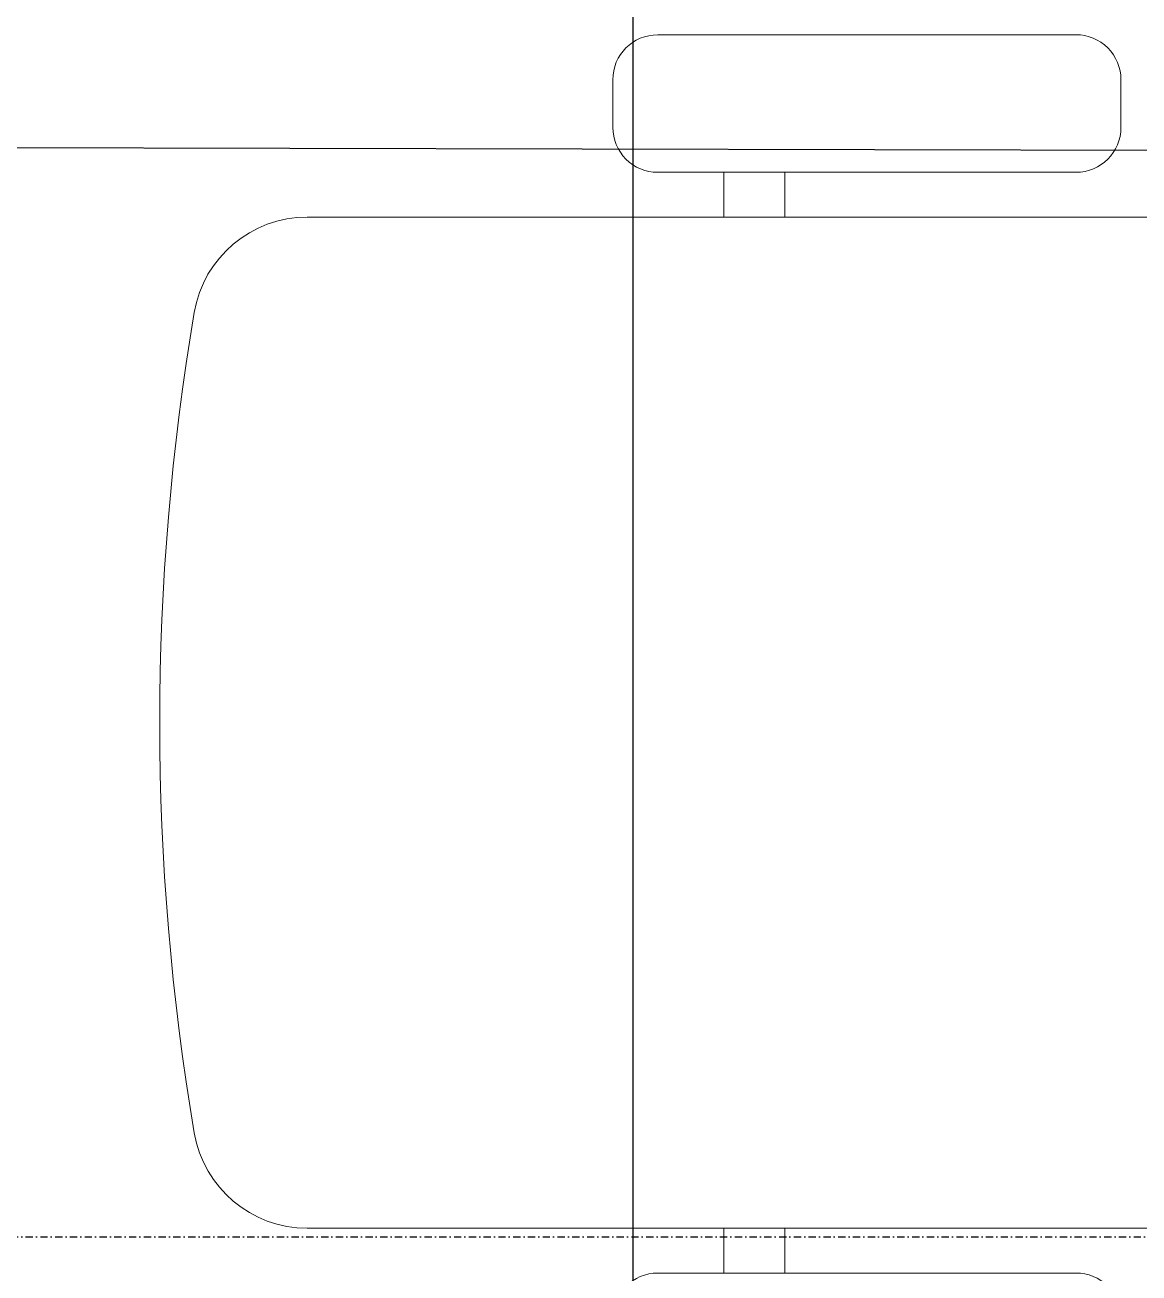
# Model space of a CAD drawing. Extents: x -560814 to 57327, y -29287 to 19916.
# Drawn here: x 32210 to 32697, y -12128 to -11583 of the extents above; entities that cross this region are included whole.
import ezdxf

# ---------------------------------------------------------------- set-up
doc = ezdxf.new("R2010")
doc.units = 0
doc.header["$LTSCALE"] = 0.25
doc.linetypes.add('DASHDOT', pattern=[25.4, 12.7, -6.35, 0, -6.35])
doc.layers.add('01-First Floor$0$FALSE CEILING', color=251, linetype='Continuous')
for name, color, linetype, lineweight in [('01-First Floor$0$LOADING', 253, 'Continuous', 5), ('01-First Floor$0$NEW Wall', 166, 'Continuous', 5), ('E-LITE-CLNG-CNDT', 6, 'DASHDOT', 35), ('T-DATA-CLNG-COND', 51, 'DASHDOT', 25)]:
    doc.layers.add(name, color=color, linetype=linetype, lineweight=lineweight)

# ---------------------------------------------------------------- blocks, each defined once
blk = doc.blocks.new('*X518')
at = {"color": 0}
for p, q in [((5, 3), (5, 3)), ((5, 3), (5, 3)), ((5, 3), (5, 3)), ((5, 3), (5, 3)), ((5, 3), (5, 3)), ((5, 3), (5, 3)), ((5, 3), (5, 3)), ((5, 3), (5, 3)), ((5, 3), (5, 3)), ((5, 3), (5, 3)), ((5, 3), (5, 3)), ((5, 3), (5, 3)), ((5, 3), (5, 3)), ((5, 3), (5, 3)), ((5, 3), (5, 3)), ((5, 3), (5, 3)), ((5, 3), (5, 3)), ((5, 3), (5, 3)), ((5, 3), (5, 3)), ((5, 3), (5, 3)), ((5, 3), (5, 3)), ((5, 3), (5, 3)), ((5, 3), (5, 3)), ((5, 3), (5, 3)), ((5, 3), (5, 3)), ((5, 3), (5, 3)), ((5, 3), (5, 3)), ((5, 3), (5, 3)), ((5, 3), (5, 3)), ((5, 3), (5, 3)), ((5, 3), (5, 3)), ((5, 3), (5, 3)), ((5, 3), (5, 3)), ((5, 3), (5, 3)), ((5, 3), (5, 3)), ((5, 3), (5, 3)), ((5, 3), (5, 3)), ((5, 3), (5, 3)), ((5, 3), (5, 3)), ((5, 3), (5, 3)), ((5, 3), (5, 3)), ((5, 3), (5, 3)), ((5, 3), (5, 3)), ((5, 3), (5, 3)), ((5, 3), (5, 3)), ((5, 3), (5, 3)), ((5, 3), (5, 3)), ((5, 3), (5, 3)), ((5, 3), (5, 3)), ((5, 3), (5, 3)), ((5, 3), (5, 3)), ((5, 3), (5, 3)), ((5, 3), (5, 3)), ((5, 3), (5, 3)), ((5, 3), (5, 3)), ((5, 3), (5, 3)), ((5, 3), (5, 3)), ((5, 3), (5, 3)), ((5, 3), (5, 3)), ((5, 3), (5, 3)), ((5, 3), (5, 3)), ((5, 3), (5, 3)), ((5, 3), (5, 3)), ((5, 3), (5, 3)), ((5, 3), (5, 3)), ((5, 3), (5, 3)), ((6, 3), (5, 3)), ((5, 3), (5, 3)), ((6, 3), (5, 3)), ((5, 3), (5, 3)), ((6, 3), (5, 3)), ((5, 3), (5, 3)), ((6, 3), (5, 3)), ((5, 3), (5, 3)), ((5, 3), (5, 3)), ((5, 3), (5, 3)), ((5, 3), (5, 3)), ((5, 3), (5, 3)), ((5, 3), (5, 3)), ((5, 3), (5, 3)), ((5, 3), (5, 3)), ((5, 3), (5, 3)), ((5, 3), (5, 3)), ((5, 3), (5, 3)), ((5, 3), (5, 3)), ((5, 3), (5, 3)), ((5, 3), (5, 3)), ((5, 3), (5, 3)), ((5, 3), (5, 3)), ((5, 3), (5, 3)), ((5, 3), (5, 3)), ((5, 3), (5, 3)), ((5, 3), (5, 3)), ((5, 3), (5, 3)), ((5, 3), (5, 3)), ((5, 3), (5, 3)), ((6, 3), (6, 3)), ((6, 3), (6, 3)), ((6, 3), (6, 3)), ((6, 3), (6, 3)), ((6, 3), (6, 3)), ((6, 3), (6, 3)), ((6, 3), (6, 3)), ((6, 3), (6, 3)), ((6, 3), (6, 3)), ((6, 3), (6, 3)), ((6, 3), (6, 3)), ((6, 3), (6, 3)), ((6, 3), (6, 3)), ((6, 3), (6, 3)), ((6, 3), (6, 3)), ((6, 3), (6, 3)), ((6, 3), (6, 3)), ((6, 3), (6, 3)), ((6, 3), (6, 3)), ((6, 3), (6, 3)), ((6, 3), (6, 3)), ((6, 3), (6, 3)), ((6, 3), (6, 3)), ((6, 3), (6, 3)), ((6, 3), (6, 3)), ((6, 3), (6, 3)), ((6, 3), (6, 3)), ((6, 3), (6, 3)), ((6, 3), (6, 3)), ((6, 3), (6, 3)), ((6, 3), (6, 3)), ((6, 3), (6, 3)), ((6, 3), (6, 3)), ((6, 3), (6, 3)), ((6, 3), (6, 3)), ((6, 3), (6, 3)), ((6, 3), (6, 3)), ((6, 3), (6, 3)), ((6, 3), (6, 3)), ((6, 3), (6, 3)), ((6, 3), (6, 3)), ((6, 3), (6, 3)), ((6, 3), (6, 3)), ((6, 3), (6, 3)), ((6, 3), (6, 3)), ((6, 3), (6, 3)), ((6, 3), (6, 3)), ((6, 3), (6, 3)), ((6, 3), (6, 3)), ((6, 3), (6, 3)), ((6, 3), (6, 3)), ((6, 3), (6, 3)), ((6, 3), (6, 3)), ((6, 3), (6, 3)), ((6, 3), (6, 3)), ((6, 3), (6, 3)), ((6, 3), (6, 3)), ((6, 3), (6, 3)), ((6, 3), (6, 3)), ((6, 3), (6, 3)), ((6, 3), (6, 3)), ((6, 3), (6, 3)), ((6, 3), (6, 3)), ((6, 3), (6, 3)), ((6, 3), (6, 3)), ((6, 3), (6, 3)), ((6, 3), (6, 3)), ((6, 3), (6, 3)), ((6, 3), (6, 3)), ((6, 3), (6, 3)), ((6, 3), (6, 3)), ((6, 3), (6, 3)), ((6, 3), (6, 3)), ((6, 3), (6, 3)), ((6, 3), (6, 3)), ((6, 3), (6, 3)), ((6, 3), (6, 3)), ((6, 3), (6, 3)), ((6, 3), (6, 3)), ((6, 3), (6, 3)), ((6, 3), (6, 3)), ((6, 3), (6, 3)), ((6, 3), (6, 3)), ((6, 3), (6, 3)), ((6, 3), (6, 3)), ((6, 3), (6, 3)), ((6, 3), (6, 3)), ((6, 3), (6, 3)), ((6, 3), (6, 3)), ((6, 3), (6, 3)), ((6, 3), (6, 3)), ((6, 3), (6, 3)), ((6, 3), (6, 3)), ((6, 3), (6, 3)), ((6, 3), (6, 3)), ((6, 3), (6, 3)), ((6, 3), (6, 3)), ((6, 3), (6, 3)), ((6, 3), (6, 3)), ((6, 3), (6, 3)), ((6, 3), (6, 3)), ((6, 3), (6, 3)), ((6, 3), (6, 3)), ((6, 3), (6, 3)), ((6, 3), (6, 3)), ((6, 3), (6, 3)), ((6, 3), (6, 3)), ((6, 3), (6, 3)), ((6, 3), (6, 3)), ((6, 3), (6, 3)), ((6, 3), (6, 3)), ((6, 3), (6, 3)), ((6, 3), (6, 3)), ((6, 3), (6, 3)), ((6, 3), (6, 3)), ((6, 3), (6, 3)), ((6, 3), (6, 3)), ((6, 3), (6, 3)), ((6, 3), (6, 3)), ((6, 3), (6, 3)), ((6, 3), (6, 3)), ((6, 3), (6, 3)), ((6, 3), (6, 3)), ((6, 3), (6, 3)), ((6, 3), (6, 3)), ((6, 3), (6, 3)), ((6, 3), (6, 3)), ((6, 3), (6, 3)), ((6, 3), (6, 3)), ((6, 3), (6, 3)), ((6, 3), (6, 3)), ((6, 3), (6, 3)), ((6, 3), (6, 3)), ((6, 3), (6, 3)), ((6, 3), (6, 3)), ((6, 3), (6, 3)), ((6, 3), (6, 3)), ((6, 3), (6, 3)), ((6, 3), (6, 3)), ((6, 3), (6, 3)), ((6, 3), (6, 3)), ((6, 3), (6, 3)), ((6, 3), (6, 3)), ((6, 3), (6, 3)), ((6, 3), (6, 3)), ((6, 3), (6, 3)), ((6, 3), (6, 3)), ((6, 3), (6, 3)), ((6, 3), (6, 3)), ((6, 3), (6, 3)), ((6, 3), (6, 3)), ((6, 3), (6, 3)), ((6, 3), (6, 3)), ((6, 3), (6, 3)), ((6, 3), (6, 3)), ((6, 3), (6, 3)), ((6, 3), (6, 3)), ((6, 3), (6, 3)), ((6, 3), (6, 3)), ((6, 3), (6, 3)), ((6, 3), (6, 3)), ((6, 3), (6, 3)), ((6, 3), (6, 3)), ((6, 3), (6, 3)), ((6, 3), (6, 3)), ((6, 3), (6, 3)), ((6, 3), (6, 3)), ((6, 3), (6, 3)), ((6, 3), (6, 3)), ((6, 3), (6, 3)), ((6, 3), (6, 3)), ((6, 3), (6, 3)), ((6, 3), (6, 3)), ((6, 3), (6, 3)), ((6, 3), (6, 3)), ((6, 3), (6, 3)), ((6, 3), (6, 3)), ((6, 3), (6, 3)), ((6, 3), (6, 3)), ((6, 3), (6, 3)), ((6, 3), (6, 3)), ((6, 3), (6, 3)), ((6, 3), (6, 3)), ((6, 3), (6, 3)), ((6, 3), (6, 3)), ((6, 3), (6, 3)), ((6, 3), (6, 3)), ((6, 3), (6, 3)), ((6, 3), (6, 3)), ((6, 3), (6, 3)), ((6, 3), (6, 3)), ((6, 3), (6, 3)), ((6, 3), (6, 3)), ((6, 3), (6, 3)), ((6, 3), (6, 3)), ((6, 3), (6, 3)), ((6, 3), (6, 3)), ((6, 3), (6, 3)), ((6, 3), (6, 3)), ((6, 3), (6, 3)), ((6, 3), (6, 3)), ((6, 3), (6, 3)), ((6, 3), (6, 3)), ((6, 3), (6, 3)), ((6, 3), (5, 3)), ((6, 3), (5, 3)), ((6, 3), (5, 3)), ((6, 3), (5, 3)), ((6, 3), (5, 3)), ((6, 3), (6, 3)), ((6, 3), (6, 3)), ((6, 3), (6, 3)), ((6, 3), (6, 3)), ((6, 3), (6, 3)), ((6, 3), (6, 3)), ((6, 3), (6, 3)), ((6, 3), (6, 3)), ((6, 3), (6, 3)), ((6, 3), (6, 3)), ((6, 3), (6, 3)), ((6, 3), (6, 3)), ((6, 3), (6, 3)), ((6, 3), (6, 3)), ((6, 3), (6, 3)), ((6, 3), (6, 3)), ((6, 3), (6, 3)), ((6, 3), (6, 3)), ((6, 3), (6, 3)), ((6, 3), (6, 3)), ((6, 3), (6, 3)), ((6, 3), (6, 3)), ((6, 3), (6, 3)), ((6, 3), (6, 3)), ((6, 3), (6, 3)), ((6, 3), (6, 3)), ((6, 3), (6, 3)), ((6, 3), (6, 3)), ((6, 3), (6, 3)), ((6, 3), (6, 3)), ((6, 3), (6, 3)), ((6, 3), (6, 3)), ((6, 3), (6, 3)), ((6, 3), (6, 3)), ((6, 3), (6, 3)), ((6, 3), (6, 3)), ((6, 3), (6, 3)), ((6, 3), (6, 3)), ((6, 3), (6, 3)), ((6, 3), (6, 3)), ((6, 3), (6, 3)), ((6, 3), (6, 3)), ((6, 3), (6, 3)), ((6, 3), (6, 3)), ((6, 3), (6, 3)), ((6, 3), (6, 3)), ((6, 3), (6, 3)), ((6, 3), (6, 3)), ((6, 3), (6, 3)), ((6, 3), (6, 3)), ((6, 3), (6, 3)), ((6, 3), (6, 3)), ((6, 3), (6, 3)), ((6, 3), (6, 3)), ((6, 3), (6, 3)), ((6, 3), (6, 3)), ((6, 3), (6, 3)), ((6, 3), (6, 3)), ((6, 3), (6, 3)), ((6, 3), (6, 3)), ((6, 3), (6, 3)), ((6, 3), (6, 3)), ((6, 3), (6, 3)), ((6, 3), (6, 3)), ((6, 3), (6, 3)), ((6, 3), (6, 3)), ((6, 3), (6, 3)), ((6, 3), (6, 3)), ((6, 3), (6, 3)), ((6, 3), (6, 3)), ((6, 3), (6, 3)), ((6, 3), (6, 3)), ((6, 3), (6, 3)), ((6, 3), (6, 3)), ((6, 3), (6, 3)), ((6, 3), (6, 3)), ((6, 3), (6, 3)), ((6, 3), (6, 3)), ((6, 3), (6, 3)), ((6, 3), (6, 3)), ((6, 3), (6, 3)), ((6, 3), (6, 3)), ((6, 3), (6, 3)), ((6, 3), (6, 3)), ((6, 3), (6, 3)), ((6, 3), (6, 3)), ((6, 3), (6, 3)), ((6, 3), (6, 3)), ((6, 3), (6, 3)), ((6, 3), (6, 3)), ((6, 3), (6, 3)), ((6, 3), (6, 3)), ((6, 3), (6, 3)), ((6, 3), (6, 3)), ((6, 3), (6, 3)), ((6, 3), (6, 3)), ((6, 3), (6, 3)), ((6, 3), (6, 3)), ((6, 3), (6, 3)), ((6, 3), (6, 3)), ((6, 3), (6, 3)), ((6, 3), (6, 3)), ((6, 3), (6, 3)), ((6, 3), (6, 3)), ((6, 3), (6, 3)), ((6, 3), (6, 3)), ((6, 3), (6, 3)), ((6, 3), (6, 3)), ((6, 3), (6, 3)), ((6, 3), (6, 3)), ((6, 3), (6, 3)), ((6, 3), (6, 3)), ((6, 3), (6, 3)), ((6, 3), (6, 3)), ((6, 3), (6, 3)), ((6, 3), (6, 3)), ((6, 3), (6, 3)), ((6, 3), (6, 3)), ((6, 3), (6, 3)), ((6, 3), (6, 3)), ((6, 3), (6, 3)), ((6, 3), (6, 3)), ((6, 3), (6, 3)), ((6, 3), (6, 3)), ((6, 3), (6, 3)), ((6, 3), (6, 3)), ((6, 3), (6, 3)), ((6, 3), (6, 3)), ((6, 3), (6, 3)), ((6, 3), (6, 3)), ((6, 3), (6, 3)), ((6, 3), (6, 3)), ((6, 3), (6, 3)), ((6, 3), (6, 3)), ((6, 3), (6, 3)), ((6, 3), (6, 3)), ((6, 3), (6, 3)), ((6, 3), (6, 3)), ((6, 3), (6, 3)), ((6, 3), (6, 3)), ((6, 3), (6, 3)), ((6, 3), (6, 3)), ((6, 3), (6, 3)), ((6, 3), (6, 3)), ((6, 3), (6, 3)), ((6, 3), (6, 3)), ((6, 3), (6, 3)), ((6, 3), (6, 3)), ((6, 3), (6, 3)), ((6, 3), (6, 3)), ((6, 3), (6, 3)), ((6, 3), (6, 3)), ((6, 3), (6, 3)), ((6, 3), (6, 3)), ((6, 3), (6, 3)), ((6, 3), (6, 3)), ((6, 3), (6, 3)), ((6, 3), (6, 3)), ((6, 3), (6, 3)), ((6, 3), (6, 3)), ((6, 3), (6, 3)), ((6, 3), (6, 3)), ((6, 3), (6, 3)), ((6, 3), (6, 3)), ((6, 3), (6, 3)), ((6, 3), (6, 3)), ((6, 3), (6, 3)), ((6, 3), (6, 3)), ((6, 3), (6, 3)), ((6, 3), (6, 3)), ((6, 3), (6, 3)), ((6, 3), (6, 3)), ((6, 3), (6, 3)), ((6, 3), (6, 3)), ((6, 3), (6, 3)), ((6, 3), (6, 3)), ((6, 3), (6, 3)), ((6, 3), (6, 3)), ((6, 3), (6, 3)), ((6, 3), (6, 3)), ((6, 3), (6, 3)), ((6, 3), (6, 3)), ((6, 3), (6, 3)), ((6, 3), (6, 3)), ((6, 3), (6, 3)), ((6, 3), (6, 3)), ((6, 3), (6, 3)), ((6, 3), (6, 3)), ((6, 3), (6, 3)), ((6, 3), (6, 3)), ((6, 3), (6, 3)), ((6, 3), (6, 3)), ((6, 3), (6, 3)), ((6, 3), (6, 3)), ((6, 3), (6, 3)), ((6, 3), (6, 3)), ((6, 3), (6, 3)), ((6, 3), (6, 3)), ((6, 3), (6, 3)), ((6, 3), (6, 3)), ((6, 3), (6, 3)), ((6, 3), (6, 3)), ((6, 3), (6, 3)), ((6, 3), (6, 3)), ((6, 3), (6, 3)), ((6, 3), (6, 3)), ((6, 3), (6, 3)), ((6, 3), (6, 3)), ((6, 3), (6, 3)), ((6, 3), (6, 3)), ((6, 3), (6, 3)), ((6, 3), (6, 3)), ((6, 3), (6, 3)), ((6, 3), (6, 3)), ((6, 3), (6, 3)), ((6, 3), (6, 3)), ((6, 3), (6, 3)), ((6, 3), (6, 3)), ((6, 3), (6, 3)), ((6, 3), (6, 3)), ((6, 3), (6, 3)), ((6, 3), (6, 3)), ((6, 3), (6, 3)), ((6, 3), (6, 3)), ((6, 3), (6, 3)), ((6, 3), (6, 3)), ((6, 3), (6, 3)), ((6, 3), (6, 3)), ((6, 3), (6, 3)), ((6, 3), (6, 3)), ((6, 3), (6, 3)), ((6, 3), (6, 3)), ((6, 3), (6, 3)), ((6, 3), (6, 3)), ((6, 3), (6, 3)), ((6, 3), (6, 3)), ((6, 3), (6, 3)), ((6, 3), (6, 3)), ((6, 3), (6, 3)), ((6, 3), (6, 3)), ((6, 3), (6, 3)), ((6, 3), (6, 3)), ((6, 3), (6, 3)), ((6, 3), (6, 3)), ((6, 3), (6, 3)), ((6, 3), (6, 3)), ((6, 3), (6, 3)), ((6, 3), (6, 3)), ((6, 3), (6, 3)), ((6, 3), (6, 3)), ((6, 3), (6, 3)), ((6, 3), (6, 3)), ((6, 3), (6, 3)), ((6, 3), (6, 3)), ((6, 3), (6, 3)), ((6, 3), (6, 3)), ((6, 3), (6, 3)), ((6, 3), (6, 3)), ((6, 3), (6, 3)), ((6, 3), (6, 3)), ((6, 3), (6, 3)), ((6, 3), (6, 3)), ((6, 3), (6, 3)), ((6, 3), (6, 3)), ((6, 3), (6, 3)), ((6, 3), (6, 3)), ((6, 3), (6, 3)), ((6, 3), (6, 3)), ((6, 3), (6, 3)), ((6, 3), (6, 3)), ((6, 3), (6, 3)), ((6, 3), (6, 3)), ((6, 3), (6, 3)), ((6, 3), (6, 3)), ((6, 3), (6, 3)), ((6, 3), (6, 3)), ((6, 3), (6, 3)), ((6, 3), (6, 3)), ((6, 3), (6, 3)), ((6, 3), (6, 3)), ((6, 3), (6, 3)), ((6, 3), (6, 3)), ((6, 3), (6, 3)), ((6, 3), (6, 3)), ((6, 3), (6, 3)), ((6, 3), (6, 3)), ((6, 3), (6, 3)), ((6, 3), (6, 3)), ((6, 3), (6, 3)), ((6, 3), (6, 3)), ((6, 3), (6, 3)), ((6, 3), (6, 3)), ((6, 3), (6, 3)), ((6, 3), (6, 3)), ((6, 3), (6, 3)), ((6, 3), (6, 3)), ((6, 3), (6, 3)), ((6, 3), (6, 3)), ((6, 3), (6, 3)), ((6, 3), (6, 3)), ((6, 3), (6, 3)), ((6, 3), (6, 3)), ((6, 3), (6, 3)), ((6, 3), (6, 3)), ((6, 3), (6, 3)), ((6, 3), (6, 3)), ((6, 3), (6, 3)), ((6, 3), (6, 3)), ((6, 3), (6, 3)), ((6, 3), (6, 3)), ((6, 3), (6, 3)), ((6, 3), (6, 3)), ((6, 3), (6, 3)), ((6, 3), (6, 3)), ((6, 3), (6, 3)), ((6, 3), (6, 3)), ((6, 3), (6, 3))]:
    blk.add_line(p, q, dxfattribs=at)
blk = doc.blocks.new('*X519')
at = {"color": 0}
for p, q in [((13, 1), (13, 1)), ((13, 1), (13, 1)), ((13, 1), (13, 1)), ((13, 1), (13, 1)), ((13, 1), (13, 1)), ((13, 1), (13, 1)), ((13, 1), (13, 1)), ((13, 1), (13, 1)), ((13, 1), (13, 1)), ((13, 1), (13, 1)), ((13, 1), (13, 1)), ((13, 1), (13, 1)), ((13, 1), (13, 1)), ((13, 1), (13, 1)), ((13, 1), (13, 1)), ((13, 1), (14, 1)), ((13, 1), (14, 1)), ((13, 1), (14, 1)), ((13, 1), (13, 1)), ((13, 1), (13, 1)), ((13, 1), (13, 1)), ((13, 1), (13, 1)), ((13, 1), (13, 1)), ((13, 1), (13, 1)), ((13, 1), (13, 1)), ((13, 1), (13, 1)), ((13, 1), (13, 1)), ((13, 1), (13, 1)), ((13, 1), (13, 1)), ((13, 1), (13, 1)), ((13, 1), (13, 1)), ((13, 1), (13, 1)), ((13, 1), (13, 1)), ((13, 1), (13, 1)), ((13, 1), (13, 1)), ((13, 1), (13, 1)), ((13, 1), (13, 1)), ((13, 1), (13, 1)), ((13, 1), (13, 1)), ((13, 1), (13, 1)), ((13, 1), (13, 1)), ((13, 1), (13, 1)), ((13, 1), (13, 1)), ((13, 1), (13, 1)), ((13, 1), (13, 1)), ((13, 1), (13, 1)), ((13, 1), (13, 1)), ((13, 1), (13, 1)), ((13, 1), (13, 1)), ((13, 1), (13, 1)), ((13, 1), (13, 1)), ((13, 1), (13, 1)), ((13, 1), (13, 1)), ((13, 1), (13, 1)), ((13, 1), (13, 1)), ((13, 1), (13, 1)), ((13, 1), (13, 1)), ((13, 1), (13, 1)), ((13, 1), (13, 1)), ((13, 1), (13, 1)), ((13, 1), (13, 1)), ((13, 1), (13, 1)), ((13, 1), (13, 1)), ((13, 1), (13, 1)), ((13, 1), (13, 1)), ((13, 1), (13, 1)), ((13, 1), (13, 1)), ((13, 1), (13, 1)), ((13, 1), (13, 1)), ((13, 1), (13, 1)), ((13, 1), (13, 1)), ((13, 1), (13, 1)), ((13, 1), (13, 1)), ((13, 1), (13, 1)), ((13, 1), (13, 1)), ((13, 1), (13, 1)), ((13, 1), (13, 1)), ((13, 1), (13, 1)), ((13, 1), (13, 1)), ((13, 1), (13, 1)), ((13, 1), (13, 1)), ((13, 1), (13, 1)), ((13, 1), (13, 1)), ((13, 1), (13, 1)), ((13, 1), (13, 1)), ((13, 1), (13, 1)), ((13, 1), (13, 1)), ((13, 1), (13, 1)), ((13, 1), (13, 1)), ((13, 1), (13, 1)), ((13, 1), (13, 1)), ((13, 1), (13, 1)), ((13, 1), (13, 1)), ((13, 1), (13, 1)), ((13, 1), (13, 1)), ((13, 1), (13, 1)), ((13, 1), (13, 1)), ((13, 1), (13, 1)), ((13, 1), (13, 1)), ((13, 1), (13, 1)), ((13, 1), (13, 1)), ((13, 1), (13, 1)), ((13, 1), (13, 1)), ((13, 1), (13, 1)), ((13, 1), (13, 1)), ((13, 1), (13, 1)), ((13, 1), (13, 1)), ((13, 1), (13, 1)), ((13, 1), (13, 1)), ((13, 1), (13, 1)), ((13, 1), (13, 1)), ((13, 1), (13, 1)), ((13, 1), (13, 1)), ((13, 1), (13, 1)), ((13, 1), (13, 1)), ((13, 1), (13, 1)), ((13, 1), (13, 1)), ((13, 1), (13, 1)), ((13, 1), (13, 1)), ((13, 1), (13, 1)), ((13, 1), (13, 1)), ((13, 1), (13, 1)), ((13, 1), (13, 1)), ((13, 1), (14, 1)), ((13, 0), (13, 0)), ((13, 0), (13, 0)), ((13, 0), (13, 0)), ((13, 0), (13, 0)), ((13, 0), (13, 0)), ((13, 0), (13, 0)), ((13, 0), (13, 0)), ((13, 0), (13, 0)), ((13, 0), (13, 0)), ((13, 0), (13, 0)), ((13, 0), (13, 0)), ((13, 0), (13, 0)), ((13, 0), (13, 0)), ((13, 0), (13, 0)), ((13, 0), (13, 0)), ((13, 0), (13, 0)), ((13, 0), (13, 0)), ((13, 0), (13, 0)), ((13, 0), (13, 0)), ((13, 0), (13, 0)), ((13, 0), (13, 0)), ((13, 0), (13, 0)), ((13, 0), (13, 0)), ((13, 0), (13, 0)), ((13, 0), (13, 0)), ((13, 0), (13, 0)), ((13, 0), (13, 0)), ((13, 0), (13, 0)), ((13, 0), (13, 0)), ((13, 0), (13, 0)), ((13, 0), (13, 0)), ((13, 0), (13, 0)), ((13, 0), (13, 0)), ((13, 0), (13, 0)), ((13, 0), (13, 0)), ((13, 0), (13, 0)), ((13, 0), (13, 0)), ((13, 0), (13, 0)), ((13, 0), (13, 0)), ((13, 0), (13, 0)), ((13, 0), (13, 0)), ((13, 0), (13, 0)), ((13, 0), (13, 0)), ((13, 0), (13, 0)), ((13, 0), (13, 0)), ((13, 0), (13, 0)), ((13, 0), (13, 0)), ((13, 0), (13, 0)), ((13, 0), (14, 0)), ((13, 0), (14, 0)), ((13, 0), (13, 0)), ((13, 0), (14, 0)), ((14, 1), (14, 1)), ((14, 1), (14, 1)), ((14, 1), (14, 1)), ((14, 1), (14, 1)), ((14, 1), (14, 1)), ((14, 1), (14, 1)), ((14, 1), (14, 1)), ((14, 1), (14, 1)), ((14, 1), (14, 1)), ((14, 1), (14, 1)), ((14, 1), (14, 1)), ((14, 1), (14, 1)), ((14, 1), (14, 1)), ((14, 1), (14, 1)), ((14, 1), (14, 1)), ((14, 1), (14, 1)), ((14, 1), (14, 1)), ((14, 1), (14, 1)), ((14, 1), (14, 1)), ((14, 1), (14, 1)), ((14, 1), (14, 1)), ((14, 1), (14, 1)), ((14, 1), (14, 1)), ((14, 1), (14, 1)), ((14, 1), (14, 1)), ((14, 1), (14, 1)), ((14, 1), (14, 1)), ((14, 1), (14, 1)), ((14, 1), (14, 1)), ((14, 1), (14, 1)), ((14, 1), (14, 1)), ((14, 1), (14, 1)), ((14, 1), (14, 1)), ((14, 1), (14, 1)), ((14, 1), (14, 1)), ((14, 1), (14, 1)), ((14, 1), (14, 1)), ((14, 1), (14, 1)), ((14, 1), (14, 1)), ((14, 1), (14, 1)), ((14, 1), (14, 1)), ((14, 1), (14, 1)), ((14, 1), (14, 1)), ((14, 1), (14, 1)), ((14, 1), (14, 1)), ((14, 1), (14, 1)), ((14, 1), (14, 1)), ((14, 1), (14, 1)), ((14, 1), (14, 1)), ((14, 1), (14, 1)), ((14, 1), (14, 1)), ((14, 1), (14, 1)), ((14, 1), (14, 1)), ((14, 1), (14, 1)), ((14, 1), (14, 1)), ((14, 1), (14, 1)), ((14, 1), (14, 1)), ((14, 1), (14, 1)), ((14, 1), (14, 1)), ((14, 1), (14, 1)), ((14, 1), (14, 1)), ((14, 1), (14, 1)), ((14, 1), (14, 1)), ((14, 1), (14, 1)), ((14, 1), (14, 1)), ((14, 1), (14, 1)), ((14, 1), (14, 1)), ((14, 1), (14, 1)), ((14, 1), (14, 1)), ((14, 1), (14, 1)), ((14, 1), (14, 1)), ((14, 1), (14, 1)), ((14, 1), (14, 1)), ((14, 1), (14, 1)), ((14, 1), (14, 1)), ((14, 1), (14, 1)), ((14, 1), (14, 1)), ((14, 1), (14, 1)), ((14, 1), (14, 1)), ((14, 1), (14, 1)), ((14, 1), (14, 1)), ((14, 1), (14, 1)), ((14, 1), (14, 1)), ((14, 1), (14, 1)), ((14, 1), (14, 1)), ((14, 1), (14, 1)), ((14, 1), (14, 1)), ((14, 1), (14, 1)), ((14, 1), (14, 1)), ((14, 1), (14, 1)), ((14, 1), (14, 1)), ((14, 1), (14, 1)), ((14, 1), (14, 1)), ((14, 1), (14, 1)), ((14, 0), (14, 0)), ((14, 0), (14, 0)), ((14, 0), (14, 0)), ((14, 0), (14, 0)), ((14, 0), (14, 0)), ((14, 0), (14, 0)), ((14, 0), (14, 0)), ((14, 0), (14, 0)), ((14, 0), (14, 0)), ((14, 0), (14, 0)), ((14, 0), (14, 0)), ((14, 0), (14, 0)), ((14, 0), (14, 0)), ((14, 0), (14, 0)), ((14, 0), (14, 0)), ((14, 0), (14, 0)), ((14, 0), (14, 0)), ((14, 0), (14, 0)), ((14, 0), (14, 0)), ((14, 0), (14, 0)), ((14, 0), (14, 0)), ((14, 0), (14, 0)), ((14, 0), (14, 0)), ((14, 0), (14, 0)), ((14, 0), (14, 0)), ((14, 0), (14, 0)), ((14, 0), (14, 0)), ((14, 0), (14, 0)), ((14, 0), (14, 0)), ((14, 0), (14, 0)), ((14, 0), (14, 0)), ((14, 0), (14, 0)), ((14, 0), (14, 0)), ((14, 0), (14, 0)), ((14, 0), (14, 0)), ((14, 0), (14, 0)), ((14, 0), (14, 0)), ((14, 0), (14, 0)), ((14, 0), (14, 0)), ((14, 0), (14, 0)), ((14, 0), (14, 0)), ((14, 0), (14, 0)), ((14, 0), (14, 0)), ((14, 0), (14, 0)), ((14, 0), (14, 0)), ((14, 0), (14, 0)), ((14, 0), (14, 0)), ((14, 0), (14, 0)), ((13, 0), (13, 0)), ((13, 0), (14, 0)), ((13, 0), (13, 0)), ((13, 0), (14, 0)), ((13, 0), (13, 0)), ((13, 0), (14, 0)), ((13, 0), (13, 0)), ((13, 0), (13, 0)), ((13, 0), (13, 0)), ((13, 0), (13, 0)), ((13, 0), (14, 0)), ((13, 0), (13, 0)), ((13, 0), (14, 0)), ((13, 0), (13, 0)), ((13, 0), (14, 0)), ((13, 0), (13, 0)), ((13, 0), (14, 0)), ((13, 0), (13, 0)), ((13, 0), (14, 0)), ((13, 0), (13, 0)), ((13, 0), (14, 0)), ((13, 0), (13, 0)), ((13, 0), (14, 0)), ((13, 0), (13, 0)), ((13, 0), (13, 0)), ((13, 0), (13, 0)), ((13, 0), (14, 0)), ((13, 0), (13, 0)), ((13, 0), (14, 0)), ((13, 0), (13, 0)), ((13, 0), (14, 0)), ((13, 0), (13, 0)), ((13, 0), (14, 0)), ((13, 0), (13, 0)), ((13, 0), (13, 0)), ((13, 0), (13, 0)), ((13, 0), (13, 0)), ((13, 0), (13, 0)), ((13, 0), (13, 0)), ((13, 0), (13, 0)), ((13, 0), (13, 0)), ((13, 0), (13, 0)), ((13, 0), (13, 0)), ((13, 0), (13, 0)), ((13, 0), (13, 0)), ((13, 0), (13, 0)), ((13, 0), (13, 0)), ((13, 0), (13, 0)), ((13, 0), (13, 0)), ((13, 0), (13, 0)), ((13, 0), (13, 0)), ((13, 0), (13, 0)), ((13, 0), (13, 0)), ((13, 0), (13, 0)), ((13, 0), (13, 0)), ((13, 0), (13, 0)), ((13, 0), (13, 0)), ((13, 0), (13, 0)), ((13, 0), (13, 0)), ((13, 0), (13, 0)), ((13, 0), (13, 0)), ((13, 0), (13, 0)), ((13, 0), (13, 0)), ((13, 0), (13, 0)), ((13, -1), (13, -1)), ((13, -1), (13, -1)), ((13, -1), (13, -1)), ((13, -1), (13, -1)), ((13, -1), (13, -1)), ((13, -1), (14, -1)), ((13, -1), (13, -1)), ((14, 0), (14, 0)), ((14, 0), (14, 0)), ((14, 0), (14, 0)), ((14, 0), (14, 0)), ((14, 0), (14, 0)), ((14, 0), (14, 0)), ((14, 0), (14, 0)), ((14, 0), (14, 0)), ((14, 0), (14, 0)), ((14, 0), (14, 0)), ((14, 0), (14, 0)), ((14, 0), (14, 0)), ((14, 0), (14, 0)), ((14, 0), (14, 0)), ((14, 0), (14, 0)), ((13, 0), (14, 0)), ((14, 0), (14, 0)), ((14, 0), (14, 0)), ((14, 0), (14, 0)), ((14, 0), (14, 0)), ((14, 0), (14, 0)), ((14, 0), (14, 0)), ((14, 0), (14, 0)), ((14, 0), (14, 0)), ((14, 0), (14, 0)), ((14, 0), (14, 0)), ((14, 0), (14, 0)), ((14, 0), (14, 0)), ((14, 0), (14, 0)), ((14, 0), (14, 0)), ((14, 0), (14, 0)), ((14, 0), (14, 0)), ((14, 0), (14, 0)), ((14, 0), (14, 0)), ((14, 0), (14, 0)), ((14, 0), (14, 0)), ((14, 0), (14, 0)), ((14, 0), (14, 0)), ((14, 0), (14, 0)), ((14, 0), (14, 0)), ((14, 0), (14, 0)), ((14, 0), (14, 0)), ((14, 0), (14, 0)), ((14, 0), (14, 0)), ((14, 0), (14, 0)), ((14, 0), (14, 0)), ((14, 0), (14, 0)), ((14, 0), (14, 0)), ((14, 0), (14, 0)), ((14, 0), (14, 0)), ((14, -1), (14, -1)), ((14, -1), (14, -1)), ((14, -1), (14, -1)), ((14, -1), (14, -1)), ((14, -1), (14, -1))]:
    blk.add_line(p, q, dxfattribs=at)
blk = doc.blocks.new('01-First Floor$0$GF21018-P')
at = {"color": 0}
for p, q in [((-0.2207, 0.47563), (-0.2207, 0.0675)), ((0.22049, 0.47563), (0.22049, 0.0675)), ((-0.2806, 0.34221), (-0.25983, 0.34221)), ((-0.30021, 0.32259), (-0.30021, 0.14)), ((-0.24021, 0.32259), (-0.24021, 0.14)), ((0.24001, 0.32259), (0.24001, 0.14)), ((-0.24021, 0.29372), (-0.2207, 0.29372)), ((0.22049, 0.29372), (0.24001, 0.29372)), ((-0.24021, 0.26708), (-0.2207, 0.26708)), ((0.22049, 0.26708), (0.24001, 0.26708)), ((-0.2806, 0.12039), (-0.25983, 0.12039))]:
    blk.add_line(p, q, dxfattribs=at)
for points in [[(0.24001, 0.29372), (0.24001, 0.29372), (0.24001, 0.29372), (0.24001, 0.29372), (0.24001, 0.29372), (0.24001, 0.29372), (0.24001, 0.29372), (0.24001, 0.29372), (0.24001, 0.29372), (0.24001, 0.29372), (0.24001, 0.29372), (0.24001, 0.29372), (0.24001, 0.29372), (0.24001, 0.29372), (0.24001, 0.29372), (0.24001, 0.29372), (0.24001, 0.29372), (0.24001, 0.29372), (0.24001, 0.29372), (0.24001, 0.29372), (0.24001, 0.29372), (0.24001, 0.29372), (0.24001, 0.29372), (0.24001, 0.29372), (0.24001, 0.29372), (0.24001, 0.29372), (0.24001, 0.29372), (0.24001, 0.29372), (0.24001, 0.29372), (0.24001, 0.29372), (0.24001, 0.29372), (0.24001, 0.29372), (0.24001, 0.29372), (0.24001, 0.29372), (0.24001, 0.29372), (0.24001, 0.29372), (0.24001, 0.29372), (0.24001, 0.29372), (0.24001, 0.29372), (0.24001, 0.29372), (0.24001, 0.29372), (0.24001, 0.29372), (0.24001, 0.29372), (0.24001, 0.29372), (0.24001, 0.29372), (0.24001, 0.29372), (0.24001, 0.29372), (0.24001, 0.29372), (0.24001, 0.29372), (0.24001, 0.29372), (0.24001, 0.29372), (0.24001, 0.29372), (0.24001, 0.29372), (0.24001, 0.29372), (0.24001, 0.29372), (0.24001, 0.29372), (0.24001, 0.29372), (0.24001, 0.29372), (0.24001, 0.29372), (0.24001, 0.29372), (0.24001, 0.29372), (0.24001, 0.29372), (0.24001, 0.29372), (0.24001, 0.29372), (0.24001, 0.29372), (0.24001, 0.29372), (0.24001, 0.29372), (0.24001, 0.29372), (0.24001, 0.29372), (0.24001, 0.29372), (0.24001, 0.29372), (0.24001, 0.29372), (0.24001, 0.29372), (0.24001, 0.29372), (0.24001, 0.29372), (0.24001, 0.29372), (0.24001, 0.29372), (0.24001, 0.29372), (0.24001, 0.29372), (0.24001, 0.29372), (0.24001, 0.29372), (0.24001, 0.29372), (0.24001, 0.29372), (0.24001, 0.29372), (0.24001, 0.29372), (0.24001, 0.29372), (0.24001, 0.29372), (0.24001, 0.29372), (0.24001, 0.29372), (0.24001, 0.29372), (0.24001, 0.29372), (0.24001, 0.29372), (0.24001, 0.29372), (0.24001, 0.29372), (0.24001, 0.29372), (0.24001, 0.29372), (0.24001, 0.29372), (0.24001, 0.29372), (0.24001, 0.29372), (0.24001, 0.29372), (0.24001, 0.29372), (0.24001, 0.29372), (0.24001, 0.29372), (0.24001, 0.29372), (0.24001, 0.29372), (0.24001, 0.29372), (0.24001, 0.29372), (0.24001, 0.29372), (0.24001, 0.29372), (0.24001, 0.29372), (0.24001, 0.29372), (0.24001, 0.29372), (0.24001, 0.29372), (0.24001, 0.29372), (0.24001, 0.29372), (0.24001, 0.29372), (0.24001, 0.29372), (0.24001, 0.29372), (0.24001, 0.29372), (0.24001, 0.29372), (0.24001, 0.29372), (0.24001, 0.29372), (0.24001, 0.29372), (0.24001, 0.29372), (0.24001, 0.29372), (0.24001, 0.29372), (0.24001, 0.29372), (0.24001, 0.29372), (0.24001, 0.29372), (0.24001, 0.29372), (0.24001, 0.29372), (0.24001, 0.29372), (0.24001, 0.29372), (0.24001, 0.29372), (0.24001, 0.29372), (0.24001, 0.29372), (0.24001, 0.29372), (0.24001, 0.29372), (0.24001, 0.29372), (0.24001, 0.29372), (0.24001, 0.29372), (0.24001, 0.29372), (0.24001, 0.29372), (0.24001, 0.29372), (0.24001, 0.29372), (0.24001, 0.29372), (0.24001, 0.29372), (0.24001, 0.29372), (0.24001, 0.29372), (0.24001, 0.29372), (0.24001, 0.29372), (0.24001, 0.29372), (0.24001, 0.29372), (0.24001, 0.29372), (0.24001, 0.29372), (0.24001, 0.29372), (0.24001, 0.29372), (0.24001, 0.29372), (0.24001, 0.29372), (0.24001, 0.29372), (0.24001, 0.29372), (0.24001, 0.29372), (0.24001, 0.29372), (0.24001, 0.29372), (0.24001, 0.29372), (0.24001, 0.29372), (0.24001, 0.29372), (0.24001, 0.29372), (0.24001, 0.29372), (0.24001, 0.29372), (0.24001, 0.29372), (0.24001, 0.29372), (0.24001, 0.29372), (0.24001, 0.29372), (0.24001, 0.29372), (0.24001, 0.29372), (0.24001, 0.29372), (0.24001, 0.29372), (0.24001, 0.29372), (0.24001, 0.29372), (0.24001, 0.29372), (0.24001, 0.29372), (0.24001, 0.29372), (0.24001, 0.29372), (0.24001, 0.29372), (0.24001, 0.29372), (0.24001, 0.29372), (0.24001, 0.29372), (0.24001, 0.29372), (0.24001, 0.29372), (0.24001, 0.29372), (0.24001, 0.29372), (0.24001, 0.29372), (0.24001, 0.29372), (0.24001, 0.29372), (0.24001, 0.29372), (0.24001, 0.29372), (0.24001, 0.29372), (0.24001, 0.29372), (0.24001, 0.29372), (0.24001, 0.29372), (0.24001, 0.29372), (0.24001, 0.29372), (0.24001, 0.29372), (0.24001, 0.29372), (0.24001, 0.29372), (0.24001, 0.29372), (0.24001, 0.29372), (0.24001, 0.29372), (0.24001, 0.29372), (0.24001, 0.29372), (0.24001, 0.29372), (0.24001, 0.29372), (0.24001, 0.29372), (0.24001, 0.29372), (0.24001, 0.29372), (0.24001, 0.29372), (0.24001, 0.29372), (0.24001, 0.29372), (0.24001, 0.29372), (0.24001, 0.29372), (0.24001, 0.29372), (0.24001, 0.29372), (0.24001, 0.29372), (0.24001, 0.29372), (0.24001, 0.29372), (0.24001, 0.29372), (0.24001, 0.29372), (0.24001, 0.29372), (0.24001, 0.29372), (0.24001, 0.29372), (0.24001, 0.29372), (0.24001, 0.29372), (0.24001, 0.29372), (0.24001, 0.29372), (0.24001, 0.29372), (0.24001, 0.29372), (0.24001, 0.29372), (0.24001, 0.29372), (0.24001, 0.29372), (0.24001, 0.29372), (0.24001, 0.29372), (0.24001, 0.29372), (0.24001, 0.29372), (0.24001, 0.29372), (0.24001, 0.29372), (0.24001, 0.29372), (0.24001, 0.29372), (0.24001, 0.29372), (0.24001, 0.29372), (0.24001, 0.29372), (0.24001, 0.29372), (0.24001, 0.29372), (0.24001, 0.29372), (0.24001, 0.29372), (0.24001, 0.29372), (0.24001, 0.29372), (0.24001, 0.29372), (0.24001, 0.29372), (0.24001, 0.29372), (0.24001, 0.29372), (0.24001, 0.29372), (0.24001, 0.29372), (0.24001, 0.29372), (0.24001, 0.29372), (0.24001, 0.29372), (0.24001, 0.29372), (0.24001, 0.29372), (0.24001, 0.29372), (0.24001, 0.29372), (0.24001, 0.29372), (0.24001, 0.29372), (0.24001, 0.29372), (0.24001, 0.29372), (0.24001, 0.29372), (0.24001, 0.29372), (0.24001, 0.29372)], [(0.24001, 0.29372), (0.24001, 0.29372), (0.24001, 0.29372), (0.24001, 0.29372), (0.24001, 0.29372), (0.24001, 0.29372), (0.24001, 0.29372), (0.24001, 0.29372), (0.24001, 0.29372), (0.24001, 0.29372), (0.24001, 0.29372), (0.24001, 0.29372), (0.24001, 0.29372), (0.24001, 0.29372), (0.24001, 0.29372), (0.24001, 0.29372), (0.24001, 0.29372), (0.24001, 0.29372), (0.24001, 0.29372), (0.24001, 0.29372), (0.24001, 0.29372), (0.24001, 0.29372), (0.24001, 0.29372), (0.24001, 0.29372), (0.24001, 0.29372), (0.24001, 0.29372), (0.24001, 0.29372), (0.24001, 0.29372), (0.24001, 0.29372), (0.24001, 0.29372), (0.24001, 0.29372), (0.24001, 0.29372), (0.24001, 0.29372), (0.24001, 0.29372), (0.24001, 0.29372), (0.24001, 0.29372), (0.24001, 0.29372), (0.24001, 0.29372), (0.24001, 0.29372), (0.24001, 0.29372), (0.24001, 0.29372), (0.24001, 0.29372), (0.24001, 0.29372), (0.24001, 0.29372), (0.24001, 0.29372), (0.24001, 0.29372), (0.24001, 0.29372), (0.24001, 0.29372), (0.24001, 0.29372), (0.24001, 0.29372), (0.24001, 0.29372), (0.24001, 0.29372), (0.24001, 0.29372), (0.24001, 0.29372), (0.24001, 0.29372), (0.24001, 0.29372), (0.24001, 0.29372), (0.24001, 0.29372), (0.24001, 0.29372), (0.24001, 0.29372), (0.24001, 0.29372), (0.24001, 0.29372), (0.24001, 0.29372), (0.24001, 0.29372), (0.24001, 0.29372), (0.24001, 0.29372), (0.24001, 0.29372), (0.24001, 0.29372), (0.24001, 0.29372), (0.24001, 0.29372), (0.24001, 0.29372), (0.24001, 0.29372), (0.24001, 0.29372), (0.24001, 0.29372), (0.24001, 0.29372), (0.24001, 0.29372), (0.24001, 0.29372), (0.24001, 0.29372), (0.24001, 0.29372), (0.24001, 0.29372), (0.24001, 0.29372), (0.24001, 0.29372), (0.24001, 0.29372), (0.24001, 0.29372), (0.24001, 0.29372), (0.24001, 0.29372), (0.24001, 0.29372), (0.24001, 0.29372), (0.24001, 0.29372), (0.24001, 0.29372), (0.24001, 0.29372), (0.24001, 0.29372), (0.24001, 0.29372), (0.24001, 0.29372), (0.24001, 0.29372), (0.24001, 0.29372), (0.24001, 0.29372), (0.24001, 0.29372), (0.24001, 0.29372), (0.24001, 0.29372), (0.24001, 0.29372), (0.24001, 0.29372), (0.24001, 0.29372), (0.24001, 0.29372), (0.24001, 0.29372), (0.24001, 0.29372), (0.24001, 0.29372), (0.24001, 0.29372), (0.24001, 0.29372), (0.24001, 0.29372), (0.24001, 0.29372), (0.24001, 0.29372), (0.24001, 0.29372), (0.24001, 0.29372), (0.24001, 0.29372), (0.24001, 0.29372), (0.24001, 0.29372), (0.24001, 0.29372), (0.24001, 0.29372), (0.24001, 0.29372), (0.24001, 0.29372), (0.24001, 0.29372), (0.24001, 0.29372), (0.24001, 0.29372), (0.24001, 0.29372), (0.24001, 0.29372), (0.24001, 0.29372), (0.24001, 0.29372), (0.24001, 0.29372), (0.24001, 0.29372), (0.24001, 0.29372), (0.24001, 0.29372), (0.24001, 0.29372), (0.24001, 0.29372), (0.24001, 0.29372), (0.24001, 0.29372), (0.24001, 0.29372), (0.24001, 0.29372), (0.24001, 0.29372), (0.24001, 0.29372), (0.24001, 0.29372), (0.24001, 0.29372), (0.24001, 0.29372), (0.24001, 0.29372), (0.24001, 0.29372), (0.24001, 0.29372), (0.24001, 0.29372), (0.24001, 0.29372), (0.24001, 0.29372), (0.24001, 0.29372), (0.24001, 0.29372), (0.24001, 0.29372), (0.24001, 0.29372), (0.24001, 0.29372), (0.24001, 0.29372), (0.24001, 0.29372), (0.24001, 0.29372), (0.24001, 0.29372), (0.24001, 0.29372), (0.24001, 0.29372), (0.24001, 0.29372), (0.24001, 0.29372), (0.24001, 0.29372), (0.24001, 0.29372), (0.24001, 0.29372), (0.24001, 0.29372), (0.24001, 0.29372), (0.24001, 0.29372), (0.24001, 0.29372), (0.24001, 0.29372), (0.24001, 0.29372), (0.24001, 0.29372), (0.24001, 0.29372), (0.24001, 0.29372), (0.24001, 0.29372), (0.24001, 0.29372), (0.24001, 0.29372), (0.24001, 0.29372), (0.24001, 0.29372), (0.24001, 0.29372), (0.24001, 0.29372), (0.24001, 0.29372), (0.24001, 0.29372), (0.24001, 0.29372), (0.24001, 0.29372), (0.24001, 0.29372), (0.24001, 0.29372), (0.24001, 0.29372), (0.24001, 0.29372), (0.24001, 0.29372), (0.24001, 0.29372), (0.24001, 0.29372), (0.24001, 0.29372), (0.24001, 0.29372), (0.24001, 0.29372), (0.24001, 0.29372), (0.24001, 0.29372), (0.24001, 0.29372), (0.24001, 0.29372), (0.24001, 0.29372), (0.24001, 0.29372), (0.24001, 0.29372), (0.24001, 0.29372), (0.24001, 0.29372), (0.24001, 0.29372), (0.24001, 0.29372), (0.24001, 0.29372), (0.24001, 0.29372), (0.24001, 0.29372), (0.24001, 0.29372), (0.24001, 0.29372), (0.24001, 0.29372), (0.24001, 0.29372), (0.24001, 0.29372), (0.24001, 0.29372), (0.24001, 0.29372), (0.24001, 0.29372), (0.24001, 0.29372), (0.24001, 0.29372)], [(0.24001, 0.29372), (0.24001, 0.29372), (0.24001, 0.29372), (0.24001, 0.29372), (0.24001, 0.29372), (0.24001, 0.29372), (0.24001, 0.29372), (0.24001, 0.29372), (0.24001, 0.29372), (0.24001, 0.29372), (0.24001, 0.29372), (0.24001, 0.29372), (0.24001, 0.29372), (0.24001, 0.29372), (0.24001, 0.29372), (0.24001, 0.29372), (0.24001, 0.29372), (0.24001, 0.29372), (0.24001, 0.29372), (0.24001, 0.29372), (0.24001, 0.29372), (0.24001, 0.29372), (0.24001, 0.29372), (0.24001, 0.29372), (0.24001, 0.29372), (0.24001, 0.29372), (0.24001, 0.29372), (0.24001, 0.29372), (0.24001, 0.29372), (0.24001, 0.29372), (0.24001, 0.29372), (0.24001, 0.29372), (0.24001, 0.29372), (0.24001, 0.29372), (0.24001, 0.29372), (0.24001, 0.29372), (0.24001, 0.29372), (0.24001, 0.29372), (0.24001, 0.29372), (0.24001, 0.29372), (0.24001, 0.29372), (0.24001, 0.29372), (0.24001, 0.29372), (0.24001, 0.29372), (0.24001, 0.29372), (0.24001, 0.29372), (0.24001, 0.29372), (0.24001, 0.29372), (0.24001, 0.29372), (0.24001, 0.29372), (0.24001, 0.29372), (0.24001, 0.29372), (0.24001, 0.29372), (0.24001, 0.29372), (0.24001, 0.29372), (0.24001, 0.29372), (0.24001, 0.29372), (0.24001, 0.29372), (0.24001, 0.29372), (0.24001, 0.29372), (0.24001, 0.29372), (0.24001, 0.29372), (0.24001, 0.29372), (0.24001, 0.29372), (0.24001, 0.29372), (0.24001, 0.29372), (0.24001, 0.29372), (0.24001, 0.29372), (0.24001, 0.29372), (0.24001, 0.29372), (0.24001, 0.29372), (0.24001, 0.29372), (0.24001, 0.29372), (0.24001, 0.29372), (0.24001, 0.29372), (0.24001, 0.29372), (0.24001, 0.29372), (0.24001, 0.29372), (0.24001, 0.29372), (0.24001, 0.29372), (0.24001, 0.29372), (0.24001, 0.29372), (0.24001, 0.29372), (0.24001, 0.29372), (0.24001, 0.29372), (0.24001, 0.29372), (0.24001, 0.29372), (0.24001, 0.29372), (0.24001, 0.29372), (0.24001, 0.29372), (0.24001, 0.29372), (0.24001, 0.29372), (0.24001, 0.29372), (0.24001, 0.29372), (0.24001, 0.29372), (0.24001, 0.29372), (0.24001, 0.29372), (0.24001, 0.29372), (0.24001, 0.29372), (0.24001, 0.29372), (0.24001, 0.29372), (0.24001, 0.29372), (0.24001, 0.29372), (0.24001, 0.29372), (0.24001, 0.29372), (0.24001, 0.29372), (0.24001, 0.29372), (0.24001, 0.29372), (0.24001, 0.29372), (0.24001, 0.29372), (0.24001, 0.29372), (0.24001, 0.29372), (0.24001, 0.29372), (0.24001, 0.29372), (0.24001, 0.29372), (0.24001, 0.29372), (0.24001, 0.29372), (0.24001, 0.29372), (0.24001, 0.29372), (0.24001, 0.29372), (0.24001, 0.29372), (0.24001, 0.29372), (0.24001, 0.29372), (0.24001, 0.29372), (0.24001, 0.29372), (0.24001, 0.29372), (0.24001, 0.29372), (0.24001, 0.29372), (0.24001, 0.29372), (0.24001, 0.29372), (0.24001, 0.29372), (0.24001, 0.29372), (0.24001, 0.29372), (0.24001, 0.29372), (0.24001, 0.29372), (0.24001, 0.29372), (0.24001, 0.29372), (0.24001, 0.29372), (0.24001, 0.29372), (0.24001, 0.29372), (0.24001, 0.29372), (0.24001, 0.29372), (0.24001, 0.29372), (0.24001, 0.29372), (0.24001, 0.29372), (0.24001, 0.29372), (0.24001, 0.29372), (0.24001, 0.29372), (0.24001, 0.29372), (0.24001, 0.29372), (0.24001, 0.29372), (0.24001, 0.29372), (0.24001, 0.29372), (0.24001, 0.29372), (0.24001, 0.29372), (0.24001, 0.29372), (0.24001, 0.29372), (0.24001, 0.29372), (0.24001, 0.29372), (0.24001, 0.29372), (0.24001, 0.29372), (0.24001, 0.29372), (0.24001, 0.29372), (0.24001, 0.29372), (0.24001, 0.29372), (0.24001, 0.29372), (0.24001, 0.29372), (0.24001, 0.29372), (0.24001, 0.29372), (0.24001, 0.29372), (0.24001, 0.29372), (0.24001, 0.29372), (0.24001, 0.29372), (0.24001, 0.29372), (0.24001, 0.29372), (0.24001, 0.29372), (0.24001, 0.29372), (0.24001, 0.29372), (0.24001, 0.29372), (0.24001, 0.29372), (0.24001, 0.29372), (0.24001, 0.29372), (0.24001, 0.29372), (0.24001, 0.29372), (0.24001, 0.29372), (0.24001, 0.29372), (0.24001, 0.29372), (0.24001, 0.29372), (0.24001, 0.29372), (0.24001, 0.29372), (0.24001, 0.29372), (0.24001, 0.29372), (0.24001, 0.29372), (0.24001, 0.29372), (0.24001, 0.29372), (0.24001, 0.29372), (0.24001, 0.29372), (0.24001, 0.29372), (0.24001, 0.29372), (0.24001, 0.29372), (0.24001, 0.29372), (0.24001, 0.29372), (0.24001, 0.29372), (0.24001, 0.29372), (0.24001, 0.29372), (0.24001, 0.29372), (0.24001, 0.29372), (0.24001, 0.29372), (0.24001, 0.29372), (0.24001, 0.29372), (0.24001, 0.29372), (0.24001, 0.29372), (0.24001, 0.29372), (0.24001, 0.29372)]]:
    blk.add_lwpolyline(points, close=True, dxfattribs=at)
for centre, radius, start, end in [((-0.0001, -0.52948), 1.06948, 80.36712, 99.63288), ((-0.1707, 0.47563), 0.05, 99.6329, 180), ((0.17049, 0.47563), 0.05, 0, 80.3671), ((-0.2806, 0.32259), 0.01962, 90, 180), ((-0.25983, 0.32259), 0.01962, 360, 90), ((0.25963, 0.32259), 0.01962, 90, 180), ((-0.2806, 0.14), 0.01962, 180, 270), ((-0.25983, 0.14), 0.01962, 270, 360), ((0.25963, 0.14), 0.01962, 180, 270)]:
    blk.add_arc(centre, radius, start, end, dxfattribs=at)
at = {"layer": '01-First Floor$0$NEW Wall', "color": 0, "linetype": 'Continuous'}
for points in [[(0.24001, 0.29372), (0.24001, 0.29372), (0.24001, 0.29372), (0.24001, 0.29372), (0.24001, 0.29372), (0.24001, 0.29372), (0.24001, 0.29372), (0.24001, 0.29372)], [(0.24001, 0.29372), (0.24001, 0.29372), (0.24001, 0.29372), (0.24001, 0.29372), (0.24001, 0.29372), (0.24001, 0.29372), (0.24001, 0.29372)], [(0.24001, 0.29372), (0.24001, 0.29372), (0.24001, 0.29372), (0.24001, 0.29372), (0.24001, 0.29372), (0.24001, 0.29372), (0.24001, 0.29372), (0.24001, 0.29372), (0.24001, 0.29372)], [(0.24001, 0.29372), (0.24001, 0.29372), (0.24001, 0.29372), (0.24001, 0.29372), (0.24001, 0.29372), (0.24001, 0.29372), (0.24001, 0.29372), (0.24001, 0.29372), (0.24001, 0.29372), (0.24001, 0.29372)], [(0.24001, 0.29372), (0.24001, 0.29372), (0.24001, 0.29372), (0.24001, 0.29372), (0.24001, 0.29372), (0.24001, 0.29372), (0.24001, 0.29372), (0.24001, 0.29372), (0.24001, 0.29372), (0.24001, 0.29372), (0.24001, 0.29372), (0.24001, 0.29372), (0.24001, 0.29372), (0.24001, 0.29372), (0.24001, 0.29372)], [(0.24001, 0.29372), (0.24001, 0.29372), (0.24001, 0.29372), (0.24001, 0.29372), (0.24001, 0.29372), (0.24001, 0.29372), (0.24001, 0.29372), (0.24001, 0.29372), (0.24001, 0.29372), (0.24001, 0.29372)], [(0.24001, 0.29372), (0.24001, 0.29372), (0.24001, 0.29372), (0.24001, 0.29372), (0.24001, 0.29372), (0.24001, 0.29372), (0.24001, 0.29372), (0.24001, 0.29372), (0.24001, 0.29372), (0.24001, 0.29372)], [(0.24001, 0.29372), (0.24001, 0.29372), (0.24001, 0.29372), (0.24001, 0.29372), (0.24001, 0.29372), (0.24001, 0.29372), (0.24001, 0.29372), (0.24001, 0.29372), (0.24001, 0.29372), (0.24001, 0.29372)], [(0.24001, 0.29372), (0.24001, 0.29372), (0.24001, 0.29372), (0.24001, 0.29372), (0.24001, 0.29372), (0.24001, 0.29372), (0.24001, 0.29372), (0.24001, 0.29372), (0.24001, 0.29372), (0.24001, 0.29372), (0.24001, 0.29372), (0.24001, 0.29372), (0.24001, 0.29372), (0.24001, 0.29372), (0.24001, 0.29372), (0.24001, 0.29372), (0.24001, 0.29372), (0.24001, 0.29372)], [(0.24001, 0.29372), (0.24001, 0.29372), (0.24001, 0.29372), (0.24001, 0.29372), (0.24001, 0.29372), (0.24001, 0.29372), (0.24001, 0.29372), (0.24001, 0.29372), (0.24001, 0.29372), (0.24001, 0.29372), (0.24001, 0.29372), (0.24001, 0.29372)], [(0.24001, 0.29372), (0.24001, 0.29372), (0.24001, 0.29372), (0.24001, 0.29372), (0.24001, 0.29372), (0.24001, 0.29372), (0.24001, 0.29372)], [(0.24001, 0.29372), (0.24001, 0.29372), (0.24001, 0.29372), (0.24001, 0.29372), (0.24001, 0.29372), (0.24001, 0.29372), (0.24001, 0.29372), (0.24001, 0.29372), (0.24001, 0.29372), (0.24001, 0.29372), (0.24001, 0.29372), (0.24001, 0.29372), (0.24001, 0.29372), (0.24001, 0.29372), (0.24001, 0.29372), (0.24001, 0.29372), (0.24001, 0.29372), (0.24001, 0.29372), (0.24001, 0.29372), (0.24001, 0.29372), (0.24001, 0.29372), (0.24001, 0.29372), (0.24001, 0.29372), (0.24001, 0.29372), (0.24001, 0.29372), (0.24001, 0.29372), (0.24001, 0.29372), (0.24001, 0.29372), (0.24001, 0.29372), (0.24001, 0.29372), (0.24001, 0.29372), (0.24001, 0.29372), (0.24001, 0.29372), (0.24001, 0.29372), (0.24001, 0.29372), (0.24001, 0.29372), (0.24001, 0.29372), (0.24001, 0.29372), (0.24001, 0.29372), (0.24001, 0.29372), (0.24001, 0.29372), (0.24001, 0.29372), (0.24001, 0.29372), (0.24001, 0.29372), (0.24001, 0.29372), (0.24001, 0.29372), (0.24001, 0.29372), (0.24001, 0.29372), (0.24001, 0.29372), (0.24001, 0.29372), (0.24001, 0.29372), (0.24001, 0.29372), (0.24001, 0.29372), (0.24001, 0.29372), (0.24001, 0.29372), (0.24001, 0.29372), (0.24001, 0.29372), (0.24001, 0.29372), (0.24001, 0.29372), (0.24001, 0.29372), (0.24001, 0.29372), (0.24001, 0.29372), (0.24001, 0.29372), (0.24001, 0.29372), (0.24001, 0.29372), (0.24001, 0.29372), (0.24001, 0.29372), (0.24001, 0.29372), (0.24001, 0.29372), (0.24001, 0.29372), (0.24001, 0.29372), (0.24001, 0.29372), (0.24001, 0.29372), (0.24001, 0.29372), (0.24001, 0.29372), (0.24001, 0.29372), (0.24001, 0.29372), (0.24001, 0.29372), (0.24001, 0.29372), (0.24001, 0.29372), (0.24001, 0.29372), (0.24001, 0.29372), (0.24001, 0.29372), (0.24001, 0.29372), (0.24001, 0.29372), (0.24001, 0.29372), (0.24001, 0.29372), (0.24001, 0.29372), (0.24001, 0.29372), (0.24001, 0.29372), (0.24001, 0.29372), (0.24001, 0.29372), (0.24001, 0.29372), (0.24001, 0.29372), (0.24001, 0.29372), (0.24001, 0.29372), (0.24001, 0.29372), (0.24001, 0.29372), (0.24001, 0.29372), (0.24001, 0.29372), (0.24001, 0.29372), (0.24001, 0.29372), (0.24001, 0.29372), (0.24001, 0.29372), (0.24001, 0.29372), (0.24001, 0.29372), (0.24001, 0.29372), (0.24001, 0.29372), (0.24001, 0.29372), (0.24001, 0.29372), (0.24001, 0.29372)], [(0.24001, 0.29372), (0.24001, 0.29372), (0.24001, 0.29372), (0.24001, 0.29372), (0.24001, 0.29372), (0.24001, 0.29372), (0.24001, 0.29372), (0.24001, 0.29372), (0.24001, 0.29372), (0.24001, 0.29372), (0.24001, 0.29372), (0.24001, 0.29372), (0.24001, 0.29372), (0.24001, 0.29372), (0.24001, 0.29372), (0.24001, 0.29372), (0.24001, 0.29372)], [(0.24001, 0.29372), (0.24001, 0.29372), (0.24001, 0.29372), (0.24001, 0.29372), (0.24001, 0.29372), (0.24001, 0.29372), (0.24001, 0.29372), (0.24001, 0.29372), (0.24001, 0.29372), (0.24001, 0.29372), (0.24001, 0.29372), (0.24001, 0.29372), (0.24001, 0.29372), (0.24001, 0.29372), (0.24001, 0.29372), (0.24001, 0.29372), (0.24001, 0.29372), (0.24001, 0.29372), (0.24001, 0.29372), (0.24001, 0.29372), (0.24001, 0.29372), (0.24001, 0.29372), (0.24001, 0.29372), (0.24001, 0.29372), (0.24001, 0.29372), (0.24001, 0.29372), (0.24001, 0.29372), (0.24001, 0.29372), (0.24001, 0.29372), (0.24001, 0.29372), (0.24001, 0.29372), (0.24001, 0.29372), (0.24001, 0.29372), (0.24001, 0.29372), (0.24001, 0.29372), (0.24001, 0.29372), (0.24001, 0.29372), (0.24001, 0.29372), (0.24001, 0.29372), (0.24001, 0.29372), (0.24001, 0.29372), (0.24001, 0.29372), (0.24001, 0.29372), (0.24001, 0.29372), (0.24001, 0.29372), (0.24001, 0.29372), (0.24001, 0.29372), (0.24001, 0.29372), (0.24001, 0.29372), (0.24001, 0.29372), (0.24001, 0.29372), (0.24001, 0.29372), (0.24001, 0.29372), (0.24001, 0.29372), (0.24001, 0.29372), (0.24001, 0.29372), (0.24001, 0.29372), (0.24001, 0.29372), (0.24001, 0.29372), (0.24001, 0.29372), (0.24001, 0.29372), (0.24001, 0.29372), (0.24001, 0.29372), (0.24001, 0.29372), (0.24001, 0.29372), (0.24001, 0.29372), (0.24001, 0.29372), (0.24001, 0.29372), (0.24001, 0.29372), (0.24001, 0.29372), (0.24001, 0.29372), (0.24001, 0.29372), (0.24001, 0.29372), (0.24001, 0.29372), (0.24001, 0.29372), (0.24001, 0.29372), (0.24001, 0.29372), (0.24001, 0.29372), (0.24001, 0.29372), (0.24001, 0.29372), (0.24001, 0.29372), (0.24001, 0.29372), (0.24001, 0.29372), (0.24001, 0.29372), (0.24001, 0.29372), (0.24001, 0.29372), (0.24001, 0.29372), (0.24001, 0.29372), (0.24001, 0.29372)], [(0.24001, 0.29372), (0.24001, 0.29372), (0.24001, 0.29372), (0.24001, 0.29372), (0.24001, 0.29372), (0.24001, 0.29372), (0.24001, 0.29372), (0.24001, 0.29372), (0.24001, 0.29372), (0.24001, 0.29372), (0.24001, 0.29372), (0.24001, 0.29372), (0.24001, 0.29372), (0.24001, 0.29372), (0.24001, 0.29372), (0.24001, 0.29372), (0.24001, 0.29372), (0.24001, 0.29372), (0.24001, 0.29372), (0.24001, 0.29372), (0.24001, 0.29372), (0.24001, 0.29372), (0.24001, 0.29372), (0.24001, 0.29372), (0.24001, 0.29372), (0.24001, 0.29372), (0.24001, 0.29372), (0.24001, 0.29372), (0.24001, 0.29372), (0.24001, 0.29372), (0.24001, 0.29372), (0.24001, 0.29372), (0.24001, 0.29372), (0.24001, 0.29372), (0.24001, 0.29372), (0.24001, 0.29372), (0.24001, 0.29372), (0.24001, 0.29372), (0.24001, 0.29372), (0.24001, 0.29372), (0.24001, 0.29372), (0.24001, 0.29372), (0.24001, 0.29372), (0.24001, 0.29372), (0.24001, 0.29372), (0.24001, 0.29372), (0.24001, 0.29372), (0.24001, 0.29372), (0.24001, 0.29372), (0.24001, 0.29372), (0.24001, 0.29372), (0.24001, 0.29372), (0.24001, 0.29372), (0.24001, 0.29372)]]:
    blk.add_lwpolyline(points, dxfattribs=at)
at = {"color": 0}
for name, xscale, yscale, zscale in [('*X518', 8.59375e-11, 8.59375e-11, 8.59375e-11), ('*X519', 5.5e-11, 5.5e-11, 5.5e-11)]:
    blk.add_blockref(name, (0.24001, 0.29372), dxfattribs=dict(at, xscale=xscale, yscale=yscale, zscale=zscale))
blk = doc.blocks.new('01-First Floor')
at = {"layer": '01-First Floor$0$FALSE CEILING', "linetype": 'Continuous'}
for p, q in [((32476, -12830), (32476, -8830)), ((29476, -11630), (32976, -11638.46))]:
    blk.add_line(p, q, dxfattribs=at)
at = {"layer": '01-First Floor$0$LOADING', "extrusion": (7.77426e-06, 2.24021e-05, 1), "xscale": -1000, "yscale": 1000, "zscale": 1000, "rotation": 90.00141075505213}
blk.add_blockref('01-First Floor$0$GF21018-P', (32809.31, -11887.63, -0.13), dxfattribs=at)

msp = doc.modelspace()

# ---------------------------------------------------------------- linework, layer by layer
at = {"layer": 'T-DATA-CLNG-COND'}
msp.add_lwpolyline([(29779.09, -12111.83), (33126, -12111.83)], dxfattribs=at)

# ---------------------------------------------------------------- block references
at = {"layer": 'E-LITE-CLNG-CNDT'}
msp.add_blockref('01-First Floor', (0, 0), dxfattribs=at)

doc.saveas('drawing.dxf')
